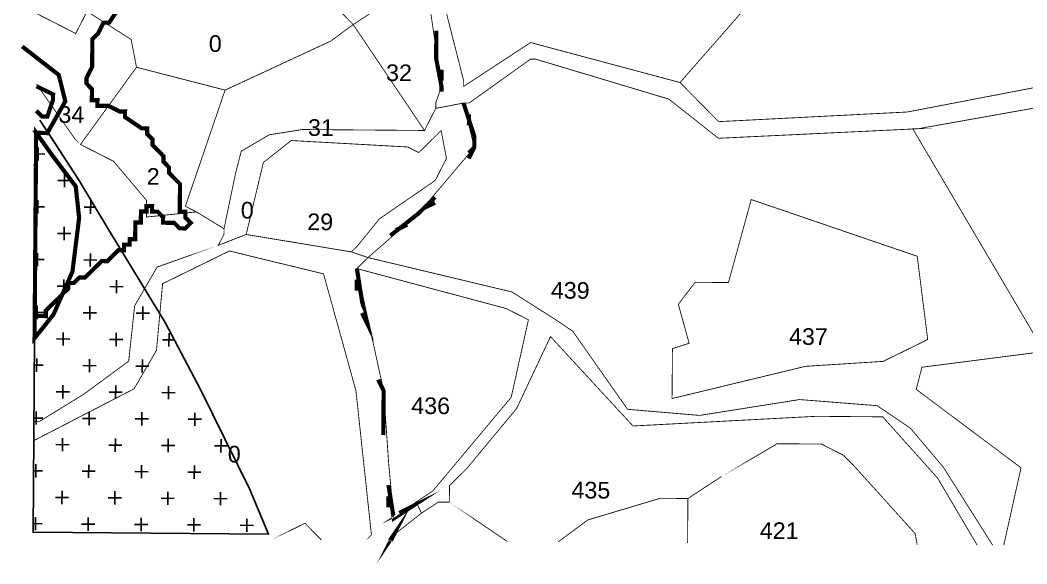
# Model space of a CAD drawing. Header units: metres. Extents: x 326467 to 340077, y 1811030 to 1824953.
# Drawn here: x 326467 to 327200, y 1811079 to 1811476 of the extents above; entities that cross this region are included whole.
import ezdxf

# ---------------------------------------------------------------- set-up
doc = ezdxf.new("R2010")
doc.units = ezdxf.units.M
doc.header["$MEASUREMENT"] = 0
for name, color, linetype in [('200M CRZ LINE', 22, 'Continuous'), ('500M CRZ LINE', 11, 'Continuous'), ('CRZ LINE FOR RIVER OR CREEK', 84, 'Continuous'), ('HAZARDS LINE', 1, 'Continuous'), ('HIGH TIDE LINE', 6, 'Continuous'), ('NDZ-200M FROM CRZ', 30, 'Continuous'), ('SURVEY NO.', 7, 'Continuous'), ('SURVEY PLOT BOUNDARY', 35, 'Continuous'), ('VILLAGE BOUNDARY', 212, 'Continuous')]:
    doc.layers.add(name, color=color, linetype=linetype)
doc.styles.add('PDF Arial', font='arial.ttf')
pattern_1 = [(359.55787, (320150.772, 1810233.3), (19.4021, 19.104954), [9.62705, -28.88115]), (89.55787, (320155.548, 1810228.449), (-19.104954, 19.4021), [9.62705, -28.88115])]

# ---------------------------------------------------------------- blocks, each defined once
blk = doc.blocks.new('16')
at = {"layer": 'NDZ-200M FROM CRZ'}
h = blk.add_hatch(dxfattribs=at)
h.set_pattern_fill('CROSS', color=256, scale=3.032142, angle=-0.44213)
h.set_pattern_definition(pattern_1)
h.paths.add_polyline_path([(326598.26, 1811206.63), (326572.36, 1811255.35), (326530.44, 1811324.41), (326509.24, 1811359.78), (326486.87, 1811394.12), (326486.51, 1811393.49), (326478.42, 1811393.76), (326490.42, 1811376.95), (326507.25, 1811354.68), (326509.75, 1811331.64), (326504.84, 1811292.41), (326490.98, 1811261.11), (326477.27, 1811243.93), (326476.18, 1811102.45), (326647.86, 1811101.12), (326634.08, 1811133.58)])
h = blk.add_hatch(dxfattribs=at)
h.set_pattern_fill('CROSS', color=256, scale=3.032142, angle=-0.44213)
h.set_pattern_definition(pattern_1)
h.paths.add_polyline_path([(326507.25, 1811354.68), (326490.42, 1811376.95), (326478.42, 1811393.76), (326477.27, 1811243.93), (326490.98, 1811261.11), (326504.84, 1811292.41), (326509.75, 1811331.64)])
at = {"layer": '200M CRZ LINE', "flags": 128}
blk.add_lwpolyline([(326572.36, 1811255.35), (326530.44, 1811324.41), (326509.24, 1811359.78), (326486.87, 1811394.12), (326486.51, 1811393.49), (326478.42, 1811393.76), (326490.42, 1811376.95), (326507.25, 1811354.68), (326509.75, 1811331.64), (326504.84, 1811292.41), (326490.98, 1811261.11), (326477.27, 1811243.93), (326476.18, 1811102.45), (326647.86, 1811101.12), (326634.08, 1811133.58), (326598.26, 1811206.63)], close=True, dxfattribs=at)
at = {"layer": '500M CRZ LINE', "flags": 128}
blk.add_lwpolyline([(326647.86, 1811101.12), (326634.08, 1811133.58), (326598.26, 1811206.63), (326572.36, 1811255.35), (326530.44, 1811324.41), (326509.24, 1811359.78), (326481.06, 1811403.03)], dxfattribs=at)
at = {"layer": 'CRZ LINE FOR RIVER OR CREEK', "ltscale": 0.1, "const_width": 3.03, "flags": 128}
blk.add_lwpolyline([(326477.27, 1811243.93), (326490.98, 1811261.11), (326504.84, 1811292.41), (326509.75, 1811331.64), (326507.25, 1811354.68), (326490.42, 1811376.95), (326478.42, 1811393.76), (326486.51, 1811393.49), (326499.68, 1811416.65), (326494.92, 1811435.88), (326468.27, 1811456.65)], dxfattribs=at)
at = {"layer": 'HAZARDS LINE', "lineweight": 18, "const_width": 3.03}
blk.add_lwpolyline([(326477.36, 1811256.09), (326477.39, 1811260.13), (326485.48, 1811260.07), (326485.51, 1811264.11), (326489.58, 1811268.12), (326493.66, 1811272.13), (326501.8, 1811280.16), (326501.84, 1811284.2), (326505.88, 1811284.17), (326509.95, 1811288.18), (326513.99, 1811288.15), (326522.14, 1811296.17), (326526.21, 1811300.19), (326530.26, 1811300.15), (326534.33, 1811304.17), (326538.4, 1811308.18), (326542.45, 1811308.15), (326542.48, 1811312.19), (326546.52, 1811312.16), (326546.55, 1811316.2), (326550.59, 1811316.17), (326550.69, 1811328.3), (326554.73, 1811328.27), (326554.79, 1811336.35), (326558.83, 1811336.32), (326558.87, 1811340.37), (326562.91, 1811340.34), (326562.88, 1811336.29), (326566.92, 1811336.26), (326570.93, 1811332.19), (326570.9, 1811328.14), (326578.98, 1811328.08), (326583, 1811324.01), (326587.04, 1811323.98), (326591.11, 1811327.99), (326587.1, 1811332.06), (326587.13, 1811336.1), (326583.09, 1811336.14), (326583.25, 1811356.35), (326575.22, 1811364.5), (326575.25, 1811368.54), (326571.24, 1811372.62), (326571.27, 1811376.66), (326567.26, 1811380.73), (326563.25, 1811384.81), (326563.28, 1811388.85), (326559.27, 1811392.93), (326559.3, 1811396.97), (326555.26, 1811397), (326543.2, 1811405.18), (326543.23, 1811409.22), (326539.18, 1811409.25), (326531.13, 1811413.36), (326523.05, 1811413.42), (326523.08, 1811417.47), (326519.03, 1811417.5), (326519.1, 1811425.58), (326515.09, 1811429.66), (326515.12, 1811433.7), (326519.22, 1811441.76), (326519.38, 1811461.97), (326523.45, 1811465.98), (326527.56, 1811474.04), (326531.6, 1811474.01), (326539.78, 1811486.07)], dxfattribs=at)
at = {"layer": 'HIGH TIDE LINE', "lineweight": 35, "const_width": 3.03}
blk.add_lwpolyline([(326478.55, 1811409.72), (326482.56, 1811405.65), (326486.6, 1811405.62), (326490.74, 1811417.72), (326490.77, 1811421.76), (326478.69, 1811427.63)], dxfattribs=at)
at = {"layer": 'NDZ-200M FROM CRZ', "const_width": 3.03, "flags": 128}
blk.add_lwpolyline([(326507.25, 1811354.68), (326490.42, 1811376.95), (326478.42, 1811393.76), (326477.27, 1811243.93), (326490.98, 1811261.11), (326504.84, 1811292.41), (326509.75, 1811331.64)], close=True, dxfattribs=at)
at = {"layer": 'SURVEY PLOT BOUNDARY', "lineweight": 18, "const_width": 0.606}
for points in [[(326515.49, 1811482.22), (326507.28, 1811466.11), (326479.09, 1811480.48), (326507.28, 1811466.11), (326515.49, 1811482.22), (326547.67, 1811461.75), (326551.56, 1811441.51), (326510.7, 1811385.21), (326534.86, 1811372.9), (326558.9, 1811344.41), (326558.8, 1811332.28), (326595.22, 1811336.04), (326615.34, 1811323.76), (326615.3, 1811319.71), (326611.2, 1811311.66), (326631.47, 1811319.59), (326708.19, 1811306.87), (326720.28, 1811302.73), (326712.14, 1811294.71), (326731.66, 1811205.6), (326735.3, 1811153.01), (326739.03, 1811112.55), (326755.29, 1811124.55), (326759.27, 1811116.44), (326771.46, 1811124.43), (326779.55, 1811124.37), (326779.64, 1811136.5), (326791.86, 1811148.53), (326828.59, 1811192.73), (326853.25, 1811245.1), (326913.38, 1811179.94), (327046.85, 1811187), (327095.36, 1811186.62), (327135.44, 1811141.84), (327164.17, 1811093.1), (327135.44, 1811141.84), (327095.36, 1811186.62), (327046.85, 1811187), (326913.38, 1811179.94), (326853.25, 1811245.1), (326828.59, 1811192.73), (326791.86, 1811148.53), (326779.64, 1811136.5), (326779.55, 1811124.37), (326771.46, 1811124.43), (326759.27, 1811116.44), (326755.29, 1811124.55), (326767.48, 1811132.55), (326824.61, 1811200.84), (326837.17, 1811257.35), (326821.06, 1811265.56), (326712.14, 1811294.71), (326720.28, 1811302.73), (326825.2, 1811277.66), (326857.38, 1811257.2), (326869.45, 1811249.02), (326909.43, 1811192.1), (326961.95, 1811187.65), (327034.81, 1811199.22), (327091.37, 1811194.74), (327115.5, 1811178.38), (327139.54, 1811149.89), (327175.49, 1811093.01), (327139.54, 1811149.89), (327115.5, 1811178.38), (327091.37, 1811194.74), (327034.81, 1811199.22), (326961.95, 1811187.65), (326909.43, 1811192.1), (326869.45, 1811249.02), (326857.38, 1811257.2), (326825.2, 1811277.66), (326720.28, 1811302.73), (326756.91, 1811334.79), (326797.71, 1811383), (326789.88, 1811415.41), (326793.92, 1811415.38), (326838.64, 1811447.38), (326842.68, 1811447.35), (326939.48, 1811418.3), (326975.64, 1811389.71), (327121.23, 1811396.68), (327117.19, 1811396.71), (327212.96, 1811234.24), (327123.93, 1811222.79), (327119.77, 1811206.65), (327196.14, 1811149.46), (327183.57, 1811092.95), (327196.14, 1811149.46), (327119.77, 1811206.65), (327123.93, 1811222.79), (327212.96, 1811234.24)], [(327212.96, 1811234.24), (327117.19, 1811396.71), (327121.23, 1811396.68), (327295.31, 1811427.68)], [(327295.31, 1811427.68), (327121.23, 1811396.68), (326975.64, 1811389.71), (326939.48, 1811418.3), (326842.68, 1811447.35), (326838.64, 1811447.38), (326793.92, 1811415.38), (326789.88, 1811415.41), (326769.63, 1811411.52), (326769.67, 1811415.56), (326773.8, 1811427.66), (326750.76, 1811585.53), (326790, 1811431.58), (326789.97, 1811427.54), (326838.73, 1811459.51), (326947.66, 1811430.36), (326975.74, 1811401.84), (327113.24, 1811408.87), (327153.73, 1811416.64), (327295.43, 1811443.85)], [(327295.43, 1811443.85), (327153.73, 1811416.64), (327113.24, 1811408.87), (326975.74, 1811401.84), (326947.66, 1811430.36), (327049.62, 1811546.83), (327045.92, 1811591.34), (327045.95, 1811595.38), (327066.14, 1811591.18), (327196.02, 1811658.91), (327208.18, 1811662.86)]]:
    blk.add_lwpolyline(points, dxfattribs=at)
for points in [[(327045.92, 1811591.34), (327049.62, 1811546.83), (326947.66, 1811430.36), (326838.73, 1811459.51), (326789.97, 1811427.54), (326790, 1811431.58), (326750.76, 1811585.53), (326799.4, 1811601.33), (326815.32, 1811568.86), (326815.29, 1811564.81), (326860.07, 1811604.9), (326835.9, 1811617.22), (326820.39, 1811702.25), (326925.18, 1811661), (326981.62, 1811640.35), (327045.95, 1811595.38)], [(326733.84, 1811488.62), (326709.47, 1811472.63), (326697.43, 1811484.86), (326689.35, 1811484.92), (326661.49, 1811541.74), (326665.69, 1811561.92), (326738.6, 1811581.58), (326738.57, 1811577.54), (326734.19, 1811533.09), (326746.25, 1811524.91)], [(326769.63, 1811411.52), (326789.88, 1811415.41), (326769.63, 1811411.52), (326761.42, 1811395.41), (326709.47, 1811472.63), (326733.84, 1811488.62), (326746.25, 1811524.91), (326734.19, 1811533.09), (326738.57, 1811577.54), (326738.6, 1811581.58), (326750.76, 1811585.53), (326773.8, 1811427.66), (326769.67, 1811415.56)], [(326572.65, 1811554.56), (326604.86, 1811538.13), (326661.49, 1811541.74), (326689.35, 1811484.92), (326697.43, 1811484.86), (326709.47, 1811472.63), (326693.2, 1811460.63), (326616.12, 1811424.83), (326551.56, 1811441.51), (326547.67, 1811461.75), (326515.49, 1811482.22), (326519.56, 1811486.23), (326564.66, 1811566.75), (326572.71, 1811562.64)], [(326761.42, 1811395.41), (326741.21, 1811395.57), (326672.49, 1811396.1), (326648.21, 1811392.24), (326627.9, 1811380.27), (326623.73, 1811364.13), (326615.34, 1811323.76), (326595.22, 1811336.04), (326587.16, 1811340.15), (326616.12, 1811424.83), (326693.2, 1811460.63), (326709.47, 1811472.63)], [(326595.22, 1811336.04), (326558.8, 1811332.28), (326558.9, 1811344.41), (326534.86, 1811372.9), (326510.7, 1811385.21), (326551.56, 1811441.51), (326616.12, 1811424.83), (326587.16, 1811340.15)], [(326510.7, 1811385.21), (326506.69, 1811389.29), (326478.7, 1811429.13), (326506.69, 1811389.29)], [(326611.2, 1811311.66), (326615.3, 1811319.71), (326615.34, 1811323.76), (326623.73, 1811364.13), (326627.9, 1811380.27), (326648.21, 1811392.24), (326672.49, 1811396.1), (326741.21, 1811395.57), (326761.42, 1811395.41), (326769.63, 1811411.52), (326789.88, 1811415.41), (326797.71, 1811383), (326756.91, 1811334.79), (326720.28, 1811302.73), (326708.19, 1811306.87), (326712.26, 1811310.88), (326728.59, 1811330.97), (326769.23, 1811358.96), (326777.44, 1811375.07), (326773.55, 1811395.32), (326757.26, 1811379.27), (326749.2, 1811383.37), (326664.34, 1811388.07), (326644.01, 1811372.06), (326631.47, 1811319.59)], [(326708.19, 1811306.87), (326631.47, 1811319.59), (326644.01, 1811372.06), (326664.34, 1811388.07), (326749.2, 1811383.37), (326757.26, 1811379.27), (326773.55, 1811395.32), (326777.44, 1811375.07), (326769.23, 1811358.96), (326728.59, 1811330.97), (326712.26, 1811310.88)], [(327039.04, 1811223.45), (326941.84, 1811199.94), (326942.12, 1811236.33), (326954.28, 1811240.28), (326946.41, 1811268.64), (326958.66, 1811284.72), (326982.92, 1811284.53), (326999.55, 1811345.05), (327072.13, 1811320.23), (327120.51, 1811303.69), (327128.13, 1811242.98), (327095.67, 1811227.05)], [(326942.12, 1811236.33), (326941.84, 1811199.94), (327039.04, 1811223.45), (327095.67, 1811227.05), (327128.13, 1811242.98), (327120.51, 1811303.69), (327072.13, 1811320.23), (326999.55, 1811345.05), (326982.92, 1811284.53), (326958.66, 1811284.72), (326946.41, 1811268.64), (326954.28, 1811240.28)], [(326611.2, 1811311.66), (326566.61, 1811295.83), (326550.22, 1811267.65), (326545.87, 1811227.25), (326513.34, 1811203.24), (326480.84, 1811183.28), (326476.8, 1811183.31), (326480.84, 1811183.28), (326513.34, 1811203.24), (326545.87, 1811227.25), (326550.22, 1811267.65), (326566.61, 1811295.83)], [(326718.69, 1811096.53), (326722.76, 1811100.55), (326711.45, 1811205.76), (326687.85, 1811290.85), (326619.25, 1811307.55), (326570.56, 1811283.67), (326566.14, 1811235.18), (326549.75, 1811207.01), (326476.69, 1811169.27), (326549.75, 1811207.01), (326566.14, 1811235.18), (326570.56, 1811283.67), (326619.25, 1811307.55), (326687.85, 1811290.85), (326711.45, 1811205.76), (326722.76, 1811100.55)], [(326767.48, 1811132.55), (326755.29, 1811124.55), (326739.03, 1811112.55), (326735.3, 1811153.01), (326731.66, 1811205.6), (326712.14, 1811294.71), (326821.06, 1811265.56), (326837.17, 1811257.35), (326824.61, 1811200.84)], [(326977.78, 1811143.05), (327018.39, 1811167), (327050.73, 1811166.75), (327066.84, 1811158.54), (327074.86, 1811150.39), (327118.95, 1811101.53), (327120.51, 1811093.43), (327118.95, 1811101.53), (327074.86, 1811150.39), (327066.84, 1811158.54), (327050.73, 1811166.75), (327018.39, 1811167)], [(326880.51, 1811111.46), (326858.83, 1811095.45), (326880.51, 1811111.46), (326933.19, 1811127.23), (326953.4, 1811127.07), (326953.15, 1811094.72), (326953.4, 1811127.07), (326977.78, 1811143.05), (326953.4, 1811127.07), (326933.19, 1811127.23)], [(326779.55, 1811124.37), (326815.74, 1811099.83), (326821.77, 1811095.74), (326815.74, 1811099.83)], [(326736.48, 1811096.4), (326738.93, 1811100.42), (326759.27, 1811116.44), (326738.93, 1811100.42)], [(326649.97, 1811097.06), (326674.32, 1811109.01), (326686.35, 1811096.78), (326674.32, 1811109.01)]]:
    blk.add_lwpolyline(points, close=True, dxfattribs=at)
at = {"layer": 'VILLAGE BOUNDARY', "lineweight": 50, "const_width": 3.03}
for points in [[(326770.07, 1811468.12), (326769.91, 1811447.91), (326773.8, 1811427.66), (326773.77, 1811423.62)], [(326769.98, 1811455.99), (326770.04, 1811464.08)], [(326773.83, 1811431.7), (326773.89, 1811439.79)], [(326793.61, 1811374.94), (326797.71, 1811383), (326797.77, 1811391.09), (326789.88, 1811415.41)], [(326793.86, 1811407.29), (326793.79, 1811399.2)], [(326797.71, 1811383), (326793.64, 1811378.99)], [(326769.13, 1811346.83), (326756.91, 1811334.79), (326736.58, 1811318.78)], [(326760.99, 1811338.81), (326769.1, 1811342.79)], [(326740.65, 1811322.79), (326748.77, 1811326.77)], [(326715.93, 1811262.33), (326719.91, 1811254.21), (326715.99, 1811270.42), (326712.14, 1811294.71)], [(326712.07, 1811286.62), (326712.01, 1811278.53)], [(326731.66, 1811205.6), (326727.68, 1811213.72), (326731.66, 1811205.6), (326731.6, 1811197.52), (326731.41, 1811173.26)], [(326731.47, 1811181.35), (326731.54, 1811189.43)], [(326743.1, 1811116.56), (326751.22, 1811120.54), (326739.03, 1811112.55), (326735.17, 1811136.84)], [(326735.11, 1811128.75), (326735.05, 1811120.67)], [(326736.21, 1811096.4), (326738.93, 1811100.42), (326736.88, 1811096.39)]]:
    blk.add_lwpolyline(points, dxfattribs=at)
at = {"layer": 'SURVEY NO.', "attachment_point": 7, "rotation": 359.55787, "style": 'PDF Arial'}
for s, insert, char_height in [('0', (326604.2, 1811452.54), 12.13), ('32', (326733.4, 1811431.32), 12.129), ('34', (326494.65, 1811400.82), 12.129), ('31', (326676.5, 1811391.33), 12.129), ('2', (326558.99, 1811355.84), 12.13), ('0', (326627.52, 1811331.06), 12.13), ('29', (326675.97, 1811322.6), 12.129), ('439', (326853.46, 1811272.71), 12.129), ('437', (327027.03, 1811239.02), 12.129), ('436', (326751.74, 1811188.58), 12.129), ('0', (326618.06, 1811153.22), 12.13), ('435', (326868.51, 1811127.03), 12.129), ('421', (327005.73, 1811097.67), 12.129)]:
    blk.add_mtext(s, dxfattribs=dict(at, insert=insert, char_height=char_height))

msp = doc.modelspace()

# ---------------------------------------------------------------- block references
msp.add_blockref('16', (0, 0))

doc.saveas('drawing.dxf')
